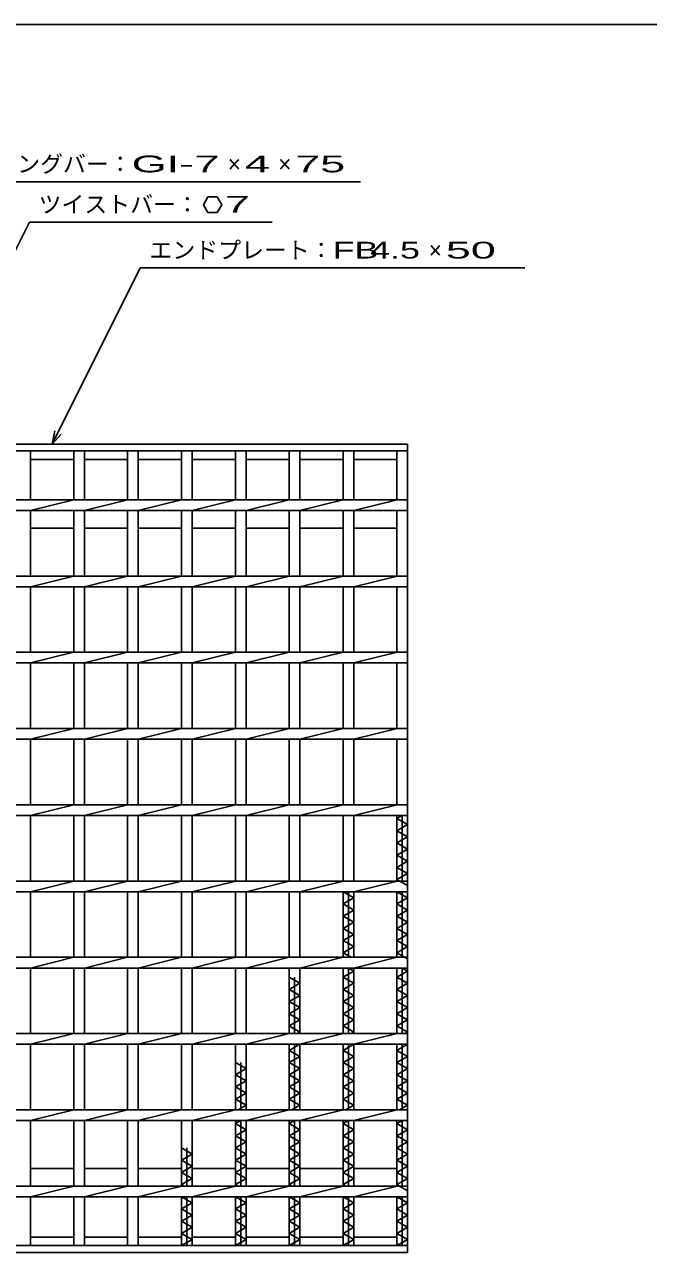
# Model space of a CAD drawing. Units: millimetres, scale not verified. Extents: x -1092 to 1039, y -770 to 632.
# Drawn here: x -554 to -145, y -173 to 632 of the extents above; entities that cross this region are included whole.
import ezdxf
from ezdxf.enums import TextEntityAlignment as Align

# ---------------------------------------------------------------- set-up
doc = ezdxf.new("R2010")
doc.units = ezdxf.units.MM
doc.header["$LTSCALE"] = 6
for name, color, linetype, lineweight in [('0_2', 150, 'Continuous', 25), ('16', 3, 'Continuous', 25), ('22', 4, 'Continuous', 25)]:
    doc.layers.add(name, color=color, linetype=linetype, lineweight=lineweight)
doc.styles.add('ベクトル', font='')
doc.styles.get('ベクトル').set_extended_font_data('ベクトル')

msp = doc.modelspace()

# ---------------------------------------------------------------- linework, layer by layer
at = {"layer": '0_2'}
msp.add_line((-1037.4, 632.1), (1038.6, 632.1), dxfattribs=at)
at = {"layer": '16'}
for p, q in [((-804, 357), (-303, 357)), ((-303, 357), (-303, 352.5)), ((-303, 352.5), (-804, 352.5)), ((-556.9, 352.5), (-549.9, 352.5)), ((-549.9, 320.5), (-549.9, 352.5)), ((-549.9, 347), (-521.6, 347)), ((-521.6, 320.5), (-521.6, 352.5)), ((-521.6, 352.5), (-514.6, 352.5)), ((-514.6, 320.5), (-514.6, 352.5)), ((-514.6, 347), (-486.3, 347)), ((-486.3, 320.5), (-486.3, 352.5)), ((-486.3, 352.5), (-479.3, 352.5)), ((-479.3, 320.5), (-479.3, 352.5)), ((-479.3, 347), (-451, 347)), ((-451, 320.5), (-451, 352.5)), ((-451, 352.5), (-444, 352.5)), ((-444, 320.5), (-444, 352.5)), ((-444, 347), (-415.7, 347)), ((-415.7, 320.5), (-415.7, 352.5)), ((-415.7, 352.5), (-408.7, 352.5)), ((-408.7, 320.5), (-408.7, 352.5)), ((-408.7, 347), (-380.4, 347)), ((-380.4, 320.5), (-380.4, 352.5)), ((-380.4, 352.5), (-373.4, 352.5)), ((-373.4, 320.5), (-373.4, 352.5)), ((-373.4, 347), (-345.1, 347)), ((-345.1, 320.5), (-345.1, 352.5)), ((-345.1, 352.5), (-338.1, 352.5)), ((-338.1, 320.5), (-338.1, 352.5)), ((-338.1, 347), (-310, 347)), ((-310, 320.5), (-310, 352.5)), ((-310, 352.5), (-303, 352.5)), ((-303, -168.5), (-303, 352.5)), ((-804, 320.5), (-303, 320.5)), ((-549.9, 313.5), (-521.6, 320.5)), ((-514.6, 313.5), (-486.3, 320.5)), ((-479.3, 313.5), (-451, 320.5)), ((-444, 313.5), (-415.7, 320.5)), ((-408.7, 313.5), (-380.4, 320.5)), ((-373.4, 313.5), (-345.1, 320.5)), ((-338.1, 313.5), (-309.8, 320.5)), ((-303, 313.5), (-303, 320.5)), ((-804, 313.5), (-303, 313.5)), ((-549.9, 270.5), (-549.9, 313.5)), ((-521.6, 270.5), (-521.6, 313.5)), ((-514.6, 270.5), (-514.6, 313.5)), ((-486.3, 270.5), (-486.3, 313.5)), ((-479.3, 270.5), (-479.3, 313.5)), ((-451, 270.5), (-451, 313.5)), ((-444, 270.5), (-444, 313.5)), ((-415.7, 270.5), (-415.7, 313.5)), ((-408.7, 270.5), (-408.7, 313.5)), ((-380.4, 270.5), (-380.4, 313.5)), ((-373.4, 270.5), (-373.4, 313.5)), ((-345.1, 270.5), (-345.1, 313.5)), ((-338.1, 270.5), (-338.1, 313.5)), ((-310, 270.5), (-310, 313.5)), ((-549.9, 302), (-521.6, 302)), ((-514.6, 302), (-486.3, 302)), ((-479.3, 302), (-451, 302)), ((-444, 302), (-415.7, 302)), ((-408.7, 302), (-380.4, 302)), ((-373.4, 302), (-345.1, 302)), ((-338.1, 302), (-310, 302)), ((-804, 270.5), (-303, 270.5)), ((-549.9, 263.5), (-521.6, 270.5)), ((-514.6, 263.5), (-486.3, 270.5)), ((-479.3, 263.5), (-451, 270.5)), ((-444, 263.5), (-415.7, 270.5)), ((-408.7, 263.5), (-380.4, 270.5)), ((-373.4, 263.5), (-345.1, 270.5)), ((-338.1, 263.5), (-309.8, 270.5)), ((-303, 263.5), (-303, 270.5)), ((-804, 263.5), (-303, 263.5)), ((-549.9, 220.5), (-549.9, 263.5)), ((-521.6, 220.5), (-521.6, 263.5)), ((-514.6, 220.5), (-514.6, 263.5)), ((-486.3, 220.5), (-486.3, 263.5)), ((-479.3, 220.5), (-479.3, 263.5)), ((-451, 220.5), (-451, 263.5)), ((-444, 220.5), (-444, 263.5)), ((-415.7, 220.5), (-415.7, 263.5)), ((-408.7, 220.5), (-408.7, 263.5)), ((-380.4, 220.5), (-380.4, 263.5)), ((-373.4, 220.5), (-373.4, 263.5)), ((-345.1, 220.5), (-345.1, 263.5)), ((-338.1, 220.5), (-338.1, 263.5)), ((-310, 220.5), (-310, 263.5)), ((-804, 220.5), (-303, 220.5)), ((-549.9, 213.5), (-521.6, 220.5)), ((-514.6, 213.5), (-486.3, 220.5)), ((-479.3, 213.5), (-451, 220.5)), ((-444, 213.5), (-415.7, 220.5)), ((-408.7, 213.5), (-380.4, 220.5)), ((-373.4, 213.5), (-345.1, 220.5)), ((-338.1, 213.5), (-309.8, 220.5)), ((-303, 213.5), (-303, 220.5)), ((-804, 213.5), (-303, 213.5)), ((-549.9, 170.5), (-549.9, 213.5)), ((-521.6, 170.5), (-521.6, 213.5)), ((-514.6, 170.5), (-514.6, 213.5)), ((-486.3, 170.5), (-486.3, 213.5)), ((-479.3, 170.5), (-479.3, 213.5)), ((-451, 170.5), (-451, 213.5)), ((-444, 170.5), (-444, 213.5)), ((-415.7, 170.5), (-415.7, 213.5)), ((-408.7, 170.5), (-408.7, 213.5)), ((-380.4, 170.5), (-380.4, 213.5)), ((-373.4, 170.5), (-373.4, 213.5)), ((-345.1, 170.5), (-345.1, 213.5)), ((-338.1, 170.5), (-338.1, 213.5)), ((-310, 170.5), (-310, 213.5)), ((-804, 170.5), (-303, 170.5)), ((-549.9, 163.5), (-521.6, 170.5)), ((-514.6, 163.5), (-486.3, 170.5)), ((-479.3, 163.5), (-451, 170.5)), ((-444, 163.5), (-415.7, 170.5)), ((-408.7, 163.5), (-380.4, 170.5)), ((-373.4, 163.5), (-345.1, 170.5)), ((-338.1, 163.5), (-309.8, 170.5)), ((-303, 163.5), (-303, 170.5)), ((-804, 163.5), (-303, 163.5)), ((-549.9, 120.5), (-549.9, 163.5)), ((-521.6, 120.5), (-521.6, 163.5)), ((-514.6, 120.5), (-514.6, 163.5)), ((-486.3, 120.5), (-486.3, 163.5)), ((-479.3, 120.5), (-479.3, 163.5)), ((-451, 120.5), (-451, 163.5)), ((-444, 120.5), (-444, 163.5)), ((-415.7, 120.5), (-415.7, 163.5)), ((-408.7, 120.5), (-408.7, 163.5)), ((-380.4, 120.5), (-380.4, 163.5)), ((-373.4, 120.5), (-373.4, 163.5)), ((-345.1, 120.5), (-345.1, 163.5)), ((-338.1, 120.5), (-338.1, 163.5)), ((-310, 120.5), (-310, 163.5)), ((-804, 120.5), (-303, 120.5)), ((-804, 113.5), (-303, 113.5)), ((-549.9, 113.5), (-521.6, 120.5)), ((-549.9, 70.5), (-549.9, 113.5)), ((-521.6, 70.5), (-521.6, 113.5)), ((-514.6, 113.5), (-486.3, 120.5)), ((-514.6, 70.5), (-514.6, 113.5)), ((-486.3, 70.5), (-486.3, 113.5)), ((-479.3, 113.5), (-451, 120.5)), ((-479.3, 70.5), (-479.3, 113.5)), ((-451, 70.5), (-451, 113.5)), ((-444, 113.5), (-415.7, 120.5)), ((-444, 70.5), (-444, 113.5)), ((-415.7, 70.5), (-415.7, 113.5)), ((-408.7, 113.5), (-380.4, 120.5)), ((-408.7, 70.5), (-408.7, 113.5)), ((-380.4, 70.5), (-380.4, 113.5)), ((-373.4, 113.5), (-345.1, 120.5)), ((-373.4, 70.5), (-373.4, 113.5)), ((-345.1, 70.5), (-345.1, 113.5)), ((-338.1, 113.5), (-309.8, 120.5)), ((-338.1, 70.5), (-338.1, 113.5)), ((-310, 70.5), (-310, 113.5)), ((-310, 111.5), (-306.5, 113.5)), ((-306.5, 70.5), (-306.5, 113.5)), ((-303, 113.5), (-303, 120.5)), ((-303, 107.5), (-310, 111.5)), ((-310, 103.5), (-303, 107.5)), ((-303, 99.5), (-310, 103.5)), ((-310, 95.5), (-303, 99.5)), ((-303, 91.5), (-310, 95.5)), ((-310, 87.5), (-303, 91.5)), ((-303, 83.5), (-310, 87.5)), ((-310, 79.5), (-303, 83.5)), ((-303, 75.5), (-310, 79.5)), ((-310, 71.5), (-303, 75.5)), ((-804, 70.5), (-303, 70.5)), ((-549.9, 63.5), (-521.6, 70.5)), ((-514.6, 63.5), (-486.3, 70.5)), ((-479.3, 63.5), (-451, 70.5)), ((-444, 63.5), (-415.7, 70.5)), ((-408.7, 63.5), (-380.4, 70.5)), ((-373.4, 63.5), (-345.1, 70.5)), ((-338.1, 63.5), (-309.8, 70.5)), ((-303, 67.5), (-310, 71.5)), ((-303, 63.5), (-303, 70.5)), ((-804, 63.5), (-303, 63.5)), ((-549.9, 20.5), (-549.9, 63.5)), ((-521.6, 20.5), (-521.6, 63.5)), ((-514.6, 20.5), (-514.6, 63.5)), ((-486.3, 20.5), (-486.3, 63.5)), ((-479.3, 20.5), (-479.3, 63.5)), ((-451, 20.5), (-451, 63.5)), ((-444, 20.5), (-444, 63.5)), ((-415.7, 20.5), (-415.7, 63.5)), ((-408.7, 20.5), (-408.7, 63.5)), ((-380.4, 20.5), (-380.4, 63.5)), ((-373.4, 20.5), (-373.4, 63.5)), ((-345.1, 20.5), (-345.1, 63.5)), ((-338.1, 59.5), (-345.1, 63.5)), ((-345.1, 55.5), (-338.1, 59.5)), ((-341.6, 20.5), (-341.6, 63.5)), ((-338.1, 20.5), (-338.1, 63.5)), ((-310, 20.5), (-310, 63.5)), ((-303, 59.5), (-310, 63.5)), ((-310, 55.5), (-303, 59.5)), ((-306.5, 20.5), (-306.5, 63.5)), ((-338.1, 51.5), (-345.1, 55.5)), ((-345.1, 47.5), (-338.1, 51.5)), ((-303, 51.5), (-310, 55.5)), ((-310, 47.5), (-303, 51.5)), ((-338.1, 43.5), (-345.1, 47.5)), ((-345.1, 39.5), (-338.1, 43.5)), ((-303, 43.5), (-310, 47.5)), ((-310, 39.5), (-303, 43.5)), ((-338.1, 35.5), (-345.1, 39.5)), ((-345.1, 31.5), (-338.1, 35.5)), ((-303, 35.5), (-310, 39.5)), ((-310, 31.5), (-303, 35.5)), ((-338.1, 27.5), (-345.1, 31.5)), ((-345.1, 23.5), (-338.1, 27.5)), ((-303, 27.5), (-310, 31.5)), ((-310, 23.5), (-303, 27.5)), ((-804, 20.5), (-303, 20.5)), ((-549.9, 13.5), (-521.6, 20.5)), ((-514.6, 13.5), (-486.3, 20.5)), ((-479.3, 13.5), (-451, 20.5)), ((-444, 13.5), (-415.7, 20.5)), ((-408.7, 13.5), (-380.4, 20.5)), ((-373.4, 13.5), (-345.1, 20.5)), ((-339.85, 20.5), (-345.1, 23.5)), ((-338.1, 13.5), (-309.8, 20.5)), ((-303, 19.5), (-310, 23.5)), ((-303, 13.5), (-303, 20.5)), ((-804, 13.5), (-303, 13.5)), ((-549.9, -29.5), (-549.9, 13.5)), ((-521.6, -29.5), (-521.6, 13.5)), ((-514.6, -29.5), (-514.6, 13.5)), ((-486.3, -29.5), (-486.3, 13.5)), ((-479.3, -29.5), (-479.3, 13.5)), ((-451, -29.5), (-451, 13.5)), ((-444, -29.5), (-444, 13.5)), ((-415.7, -29.5), (-415.7, 13.5)), ((-408.7, -29.5), (-408.7, 13.5)), ((-380.4, -29.5), (-380.4, 13.5)), ((-373.4, -29.5), (-373.4, 13.5)), ((-345.1, -29.5), (-345.1, 13.5)), ((-345.1, 7.5), (-338.1, 11.5)), ((-341.6, -29.5), (-341.6, 13.5)), ((-338.1, 11.5), (-341.6, 13.5)), ((-338.1, -29.5), (-338.1, 13.5)), ((-310, -29.5), (-310, 13.5)), ((-310, 7.5), (-303, 11.5)), ((-306.5, -29.5), (-306.5, 13.5)), ((-303, 11.5), (-306.5, 13.5)), ((-373.4, 3.5), (-380.4, 7.5)), ((-380.4, -0.5), (-373.4, 3.5)), ((-376.9, -29.5), (-376.9, 7.5)), ((-338.1, 3.5), (-345.1, 7.5)), ((-345.1, -0.5), (-338.1, 3.5)), ((-303, 3.5), (-310, 7.5)), ((-310, -0.5), (-303, 3.5)), ((-373.4, -4.5), (-380.4, -0.5)), ((-380.4, -8.5), (-373.4, -4.5)), ((-338.1, -4.5), (-345.1, -0.5)), ((-345.1, -8.5), (-338.1, -4.5)), ((-303, -4.5), (-310, -0.5)), ((-310, -8.5), (-303, -4.5)), ((-373.4, -12.5), (-380.4, -8.5)), ((-380.4, -16.5), (-373.4, -12.5)), ((-338.1, -12.5), (-345.1, -8.5)), ((-345.1, -16.5), (-338.1, -12.5)), ((-303, -12.5), (-310, -8.5)), ((-310, -16.5), (-303, -12.5)), ((-373.4, -20.5), (-380.4, -16.5)), ((-380.4, -24.5), (-373.4, -20.5)), ((-338.1, -20.5), (-345.1, -16.5)), ((-345.1, -24.5), (-338.1, -20.5)), ((-303, -20.5), (-310, -16.5)), ((-310, -24.5), (-303, -20.5)), ((-804, -29.5), (-303, -29.5)), ((-549.9, -36.5), (-521.6, -29.5)), ((-514.6, -36.5), (-486.3, -29.5)), ((-479.3, -36.5), (-451, -29.5)), ((-444, -36.5), (-415.7, -29.5)), ((-408.7, -36.5), (-380.4, -29.5)), ((-373.4, -28.5), (-380.4, -24.5)), ((-375.15, -29.5), (-373.4, -28.5)), ((-373.4, -36.5), (-345.1, -29.5)), ((-338.1, -28.5), (-345.1, -24.5)), ((-339.85, -29.5), (-338.1, -28.5)), ((-338.1, -36.5), (-309.8, -29.5)), ((-303, -28.5), (-310, -24.5)), ((-304.75, -29.5), (-303, -28.5)), ((-303, -36.5), (-303, -29.5)), ((-804, -36.5), (-303, -36.5)), ((-549.9, -79.5), (-549.9, -36.5)), ((-521.6, -79.5), (-521.6, -36.5)), ((-514.6, -79.5), (-514.6, -36.5)), ((-486.3, -79.5), (-486.3, -36.5)), ((-479.3, -79.5), (-479.3, -36.5)), ((-451, -79.5), (-451, -36.5)), ((-444, -79.5), (-444, -36.5)), ((-415.7, -79.5), (-415.7, -36.5)), ((-408.7, -79.5), (-408.7, -36.5)), ((-380.4, -79.5), (-380.4, -36.5)), ((-380.4, -40.5), (-373.4, -36.5)), ((-376.9, -79.5), (-376.9, -36.5)), ((-373.4, -79.5), (-373.4, -36.5)), ((-345.1, -79.5), (-345.1, -36.5)), ((-345.1, -40.5), (-338.1, -36.5)), ((-341.6, -79.5), (-341.6, -36.5)), ((-338.1, -79.5), (-338.1, -36.5)), ((-310, -79.5), (-310, -36.5)), ((-310, -40.5), (-303, -36.5)), ((-306.5, -79.5), (-306.5, -36.5)), ((-373.4, -44.5), (-380.4, -40.5)), ((-380.4, -48.5), (-373.4, -44.5)), ((-338.1, -44.5), (-345.1, -40.5)), ((-345.1, -48.5), (-338.1, -44.5)), ((-303, -44.5), (-310, -40.5)), ((-310, -48.5), (-303, -44.5)), ((-408.7, -52.5), (-415.7, -48.5)), ((-415.7, -56.5), (-408.7, -52.5)), ((-412.2, -79.5), (-412.2, -48.5)), ((-373.4, -52.5), (-380.4, -48.5)), ((-380.4, -56.5), (-373.4, -52.5)), ((-338.1, -52.5), (-345.1, -48.5)), ((-345.1, -56.5), (-338.1, -52.5)), ((-303, -52.5), (-310, -48.5)), ((-310, -56.5), (-303, -52.5)), ((-408.7, -60.5), (-415.7, -56.5)), ((-415.7, -64.5), (-408.7, -60.5)), ((-373.4, -60.5), (-380.4, -56.5)), ((-380.4, -64.5), (-373.4, -60.5)), ((-338.1, -60.5), (-345.1, -56.5)), ((-345.1, -64.5), (-338.1, -60.5)), ((-303, -60.5), (-310, -56.5)), ((-310, -64.5), (-303, -60.5)), ((-408.7, -68.5), (-415.7, -64.5)), ((-415.7, -72.5), (-408.7, -68.5)), ((-373.4, -68.5), (-380.4, -64.5)), ((-380.4, -72.5), (-373.4, -68.5)), ((-338.1, -68.5), (-345.1, -64.5)), ((-345.1, -72.5), (-338.1, -68.5)), ((-303, -68.5), (-310, -64.5)), ((-310, -72.5), (-303, -68.5)), ((-804, -79.5), (-303, -79.5)), ((-549.9, -86.5), (-521.6, -79.5)), ((-514.6, -86.5), (-486.3, -79.5)), ((-479.3, -86.5), (-451, -79.5)), ((-444, -86.5), (-415.7, -79.5)), ((-408.7, -76.5), (-415.7, -72.5)), ((-413.95, -79.5), (-408.7, -76.5)), ((-408.7, -86.5), (-380.4, -79.5)), ((-373.4, -76.5), (-380.4, -72.5)), ((-378.65, -79.5), (-373.4, -76.5)), ((-373.4, -86.5), (-345.1, -79.5)), ((-338.1, -76.5), (-345.1, -72.5)), ((-343.35, -79.5), (-338.1, -76.5)), ((-338.1, -86.5), (-309.8, -79.5)), ((-303, -76.5), (-310, -72.5)), ((-308.25, -79.5), (-303, -76.5)), ((-303, -86.5), (-303, -79.5)), ((-804, -86.5), (-303, -86.5)), ((-549.9, -129.5), (-549.9, -86.5)), ((-521.6, -129.5), (-521.6, -86.5)), ((-514.6, -129.5), (-514.6, -86.5)), ((-486.3, -129.5), (-486.3, -86.5)), ((-479.3, -129.5), (-479.3, -86.5)), ((-451, -129.5), (-451, -86.5)), ((-444, -129.5), (-444, -86.5)), ((-415.7, -129.5), (-415.7, -86.5)), ((-415.7, -88.5), (-412.2, -86.5)), ((-408.7, -92.5), (-415.7, -88.5)), ((-412.2, -129.5), (-412.2, -86.5)), ((-408.7, -129.5), (-408.7, -86.5)), ((-380.4, -129.5), (-380.4, -86.5)), ((-380.4, -88.5), (-376.9, -86.5)), ((-373.4, -92.5), (-380.4, -88.5)), ((-376.9, -129.5), (-376.9, -86.5)), ((-373.4, -129.5), (-373.4, -86.5)), ((-345.1, -129.5), (-345.1, -86.5)), ((-345.1, -88.5), (-341.6, -86.5)), ((-338.1, -92.5), (-345.1, -88.5)), ((-341.6, -129.5), (-341.6, -86.5)), ((-338.1, -129.5), (-338.1, -86.5)), ((-310, -129.5), (-310, -86.5)), ((-310, -88.5), (-306.5, -86.5)), ((-303, -92.5), (-310, -88.5)), ((-306.5, -129.5), (-306.5, -86.5)), ((-415.7, -96.5), (-408.7, -92.5)), ((-408.7, -100.5), (-415.7, -96.5)), ((-380.4, -96.5), (-373.4, -92.5)), ((-373.4, -100.5), (-380.4, -96.5)), ((-345.1, -96.5), (-338.1, -92.5)), ((-338.1, -100.5), (-345.1, -96.5)), ((-310, -96.5), (-303, -92.5)), ((-303, -100.5), (-310, -96.5)), ((-444, -108.5), (-451, -104.5)), ((-447.5, -129.5), (-447.5, -104.5)), ((-415.7, -104.5), (-408.7, -100.5)), ((-408.7, -108.5), (-415.7, -104.5)), ((-380.4, -104.5), (-373.4, -100.5)), ((-373.4, -108.5), (-380.4, -104.5)), ((-345.1, -104.5), (-338.1, -100.5)), ((-338.1, -108.5), (-345.1, -104.5)), ((-310, -104.5), (-303, -100.5)), ((-303, -108.5), (-310, -104.5)), ((-451, -112.5), (-444, -108.5)), ((-444, -116.5), (-451, -112.5)), ((-415.7, -112.5), (-408.7, -108.5)), ((-408.7, -116.5), (-415.7, -112.5)), ((-380.4, -112.5), (-373.4, -108.5)), ((-373.4, -116.5), (-380.4, -112.5)), ((-345.1, -112.5), (-338.1, -108.5)), ((-338.1, -116.5), (-345.1, -112.5)), ((-310, -112.5), (-303, -108.5)), ((-303, -116.5), (-310, -112.5)), ((-549.9, -118), (-521.6, -118)), ((-514.6, -118), (-486.3, -118)), ((-479.3, -118), (-451, -118)), ((-451, -120.5), (-444, -116.5)), ((-444, -124.5), (-451, -120.5)), ((-444, -118), (-415.7, -118)), ((-415.7, -120.5), (-408.7, -116.5)), ((-408.7, -124.5), (-415.7, -120.5)), ((-408.7, -118), (-380.4, -118)), ((-380.4, -120.5), (-373.4, -116.5)), ((-373.4, -124.5), (-380.4, -120.5)), ((-373.4, -118), (-345.1, -118)), ((-345.1, -120.5), (-338.1, -116.5)), ((-338.1, -124.5), (-345.1, -120.5)), ((-338.1, -118), (-310, -118)), ((-310, -120.5), (-303, -116.5)), ((-303, -124.5), (-310, -120.5)), ((-451, -128.5), (-444, -124.5)), ((-449.25, -129.5), (-451, -128.5)), ((-415.7, -128.5), (-408.7, -124.5)), ((-413.95, -129.5), (-415.7, -128.5)), ((-380.4, -128.5), (-373.4, -124.5)), ((-378.65, -129.5), (-380.4, -128.5)), ((-345.1, -128.5), (-338.1, -124.5)), ((-343.35, -129.5), (-345.1, -128.5)), ((-310, -128.5), (-303, -124.5)), ((-303, -132.5), (-310, -128.5)), ((-804, -129.5), (-303, -129.5)), ((-804, -136.5), (-303, -136.5)), ((-549.9, -136.5), (-521.6, -129.5)), ((-549.9, -168.5), (-549.9, -136.5)), ((-521.6, -168.5), (-521.6, -136.5)), ((-514.6, -136.5), (-486.3, -129.5)), ((-514.6, -168.5), (-514.6, -136.5)), ((-486.3, -168.5), (-486.3, -136.5)), ((-479.3, -136.5), (-451, -129.5)), ((-479.3, -168.5), (-479.3, -136.5)), ((-451, -168.5), (-451, -136.5)), ((-444, -140.5), (-451, -136.5)), ((-447.5, -168.5), (-447.5, -136.5)), ((-444, -136.5), (-415.7, -129.5)), ((-444, -168.5), (-444, -136.5)), ((-415.7, -168.5), (-415.7, -136.5)), ((-408.7, -140.5), (-415.7, -136.5)), ((-412.2, -168.5), (-412.2, -136.5)), ((-408.7, -136.5), (-380.4, -129.5)), ((-408.7, -168.5), (-408.7, -136.5)), ((-380.4, -168.5), (-380.4, -136.5)), ((-373.4, -140.5), (-380.4, -136.5)), ((-376.9, -168.5), (-376.9, -136.5)), ((-373.4, -136.5), (-345.1, -129.5)), ((-373.4, -168.5), (-373.4, -136.5)), ((-345.1, -168.5), (-345.1, -136.5)), ((-338.1, -140.5), (-345.1, -136.5)), ((-341.6, -168.5), (-341.6, -136.5)), ((-338.1, -136.5), (-309.8, -129.5)), ((-338.1, -168.5), (-338.1, -136.5)), ((-310, -168.5), (-310, -136.5)), ((-303, -140.5), (-310, -136.5)), ((-306.5, -168.5), (-306.5, -136.5)), ((-303, -136.5), (-303, -129.5)), ((-451, -144.5), (-444, -140.5)), ((-444, -148.5), (-451, -144.5)), ((-415.7, -144.5), (-408.7, -140.5)), ((-408.7, -148.5), (-415.7, -144.5)), ((-380.4, -144.5), (-373.4, -140.5)), ((-373.4, -148.5), (-380.4, -144.5)), ((-345.1, -144.5), (-338.1, -140.5)), ((-338.1, -148.5), (-345.1, -144.5)), ((-310, -144.5), (-303, -140.5)), ((-303, -148.5), (-310, -144.5)), ((-451, -152.5), (-444, -148.5)), ((-444, -156.5), (-451, -152.5)), ((-415.7, -152.5), (-408.7, -148.5)), ((-408.7, -156.5), (-415.7, -152.5)), ((-380.4, -152.5), (-373.4, -148.5)), ((-373.4, -156.5), (-380.4, -152.5)), ((-345.1, -152.5), (-338.1, -148.5)), ((-338.1, -156.5), (-345.1, -152.5)), ((-310, -152.5), (-303, -148.5)), ((-303, -156.5), (-310, -152.5)), ((-451, -160.5), (-444, -156.5)), ((-444, -164.5), (-451, -160.5)), ((-415.7, -160.5), (-408.7, -156.5)), ((-408.7, -164.5), (-415.7, -160.5)), ((-380.4, -160.5), (-373.4, -156.5)), ((-373.4, -164.5), (-380.4, -160.5)), ((-345.1, -160.5), (-338.1, -156.5)), ((-338.1, -164.5), (-345.1, -160.5)), ((-310, -160.5), (-303, -156.5)), ((-303, -164.5), (-310, -160.5)), ((-804, -168.5), (-303, -168.5)), ((-556.9, -168.5), (-549.9, -168.5)), ((-549.9, -163), (-521.6, -163)), ((-521.6, -168.5), (-514.6, -168.5)), ((-514.6, -163), (-486.3, -163)), ((-486.3, -168.5), (-479.3, -168.5)), ((-479.3, -163), (-451, -163)), ((-451, -168.5), (-444, -164.5)), ((-451, -168.5), (-444, -168.5)), ((-444, -163), (-415.7, -163)), ((-415.7, -168.5), (-408.7, -164.5)), ((-415.7, -168.5), (-408.7, -168.5)), ((-408.7, -163), (-380.4, -163)), ((-380.4, -168.5), (-373.4, -164.5)), ((-380.4, -168.5), (-373.4, -168.5)), ((-373.4, -163), (-345.1, -163)), ((-345.1, -168.5), (-338.1, -164.5)), ((-345.1, -168.5), (-338.1, -168.5)), ((-338.1, -163), (-310, -163)), ((-310, -168.5), (-303, -164.5)), ((-310, -168.5), (-303, -168.5)), ((-303, -168.5), (-303, -173)), ((-303, -173), (-804, -173))]:
    msp.add_line(p, q, dxfattribs=at)
at = {"layer": '22'}
for p, q in [((-609.65, 529), (-333.65, 529)), ((-433.649, 519.159), (-436.649, 513.963)), ((-427.649, 519.159), (-433.649, 519.159)), ((-424.65, 513.9), (-427.649, 519.159)), ((-436.649, 513.963), (-433.649, 508.767)), ((-433.649, 508.767), (-427.649, 508.767)), ((-427.649, 508.767), (-424.649, 513.963)), ((-641.65, 320.5), (-550.65, 502.5)), ((-550.65, 502.5), (-391.65, 502.5)), ((-535.75, 357), (-478, 472.5)), ((-478, 472.5), (-226, 472.5)), ((-535.75, 357), (-533.95, 365.76)), ((-535.75, 357), (-529.75, 363.6))]:
    msp.add_line(p, q, dxfattribs=at)

# ---------------------------------------------------------------- texts
at = {"layer": '22', "color": 2, "style": 'ベクトル'}
for s, p in [('ベアリングバー：', (-603.65, 540.7)), ('×', (-420.65, 540.7)), ('×', (-387.65, 540.7)), ('ツイストバー：', (-544.65, 514.2)), ('エンドプレート：', (-472, 484.2)), ('×', (-289, 484.2))]:
    msp.add_text(s, height=11, dxfattribs=at).set_placement(p, align=Align.MIDDLE_LEFT)
for s, width, p in [('GI-', 2, (-483.65, 540.7)), (' 7 ', 2, (-450.65, 540.7)), (' 4 ', 2, (-417.65, 540.7)), (' 75 ', 2, (-384.65, 540.7)), (' 7 ', 2, (-430.649, 514.263)), ('FB', 1.6, (-352, 484.2)), (' 4.5 ', 1.6, (-334, 484.2)), (' 50 ', 2, (-286, 484.2))]:
    msp.add_text(s, height=11, dxfattribs=dict(at, width=width)).set_placement(p, align=Align.MIDDLE_LEFT)

doc.saveas('drawing.dxf')
